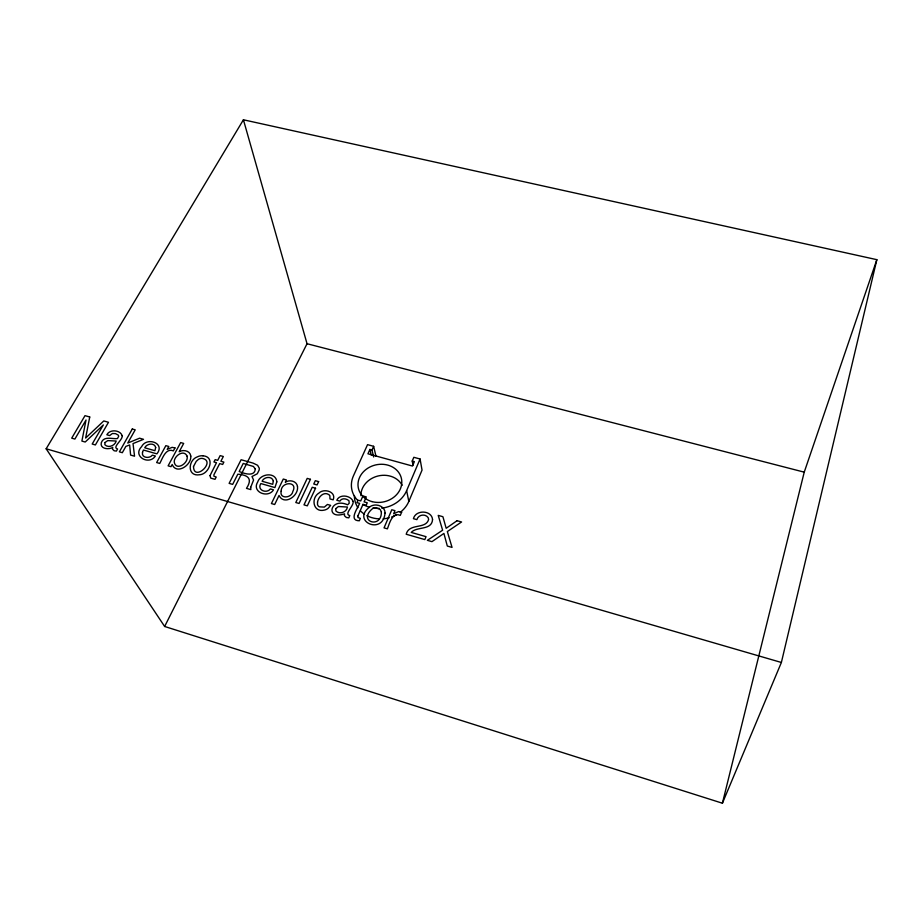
<?xml version="1.0" encoding="UTF-8"?>
<svg xmlns="http://www.w3.org/2000/svg" width="923" height="923" viewBox="0 0 923 923"><rect width="100%" height="100%" fill="white"/><g stroke="black" fill="none" stroke-linecap="round" stroke-linejoin="round"><path stroke-width="1.38" d="M781.377 662.472L876.85 259.675L243.418 119.782L46.15 448.797L164.64 626.475L722.409 803.218L781.377 662.472L46.15 448.797M722.409 803.218L804.233 472.161L876.85 259.675M400.236 512.323A28.325 24.39 -13.5 0 0 408.82 501.431L422.042 470.095L420.08 459.008L413.827 457.3L412.223 461.05L413.008 465.192M381.753 508.135A28.751 24.633 -13.4 0 0 406.628 490.655L420.08 459.008M373.642 456.977L371.981 450.009L369.892 449.443L367.942 453.793L412.489 466.046L414.369 461.627L412.223 461.05M371.981 450.009L373.642 446.317L367.55 444.644L353.463 475.795A28.751 24.633 -13.4 0 0 357.455 500.151M164.64 626.475L307.036 343.725L243.418 119.782M202.991 455.8C215.844 456.735 209.129 474.526 199.391 474.768C187.081 476.695 187.969 460.219 197.245 456.908A8.768 7.13 -22.1 0 1 202.991 455.8M307.036 343.725L804.233 472.161M369.892 449.443L371.242 455.016M373.642 446.317L375.938 456.1M406.628 490.655L408.82 501.431M360.881 495.686A21.748 18.725 -13.5 0 1 377.83 476.037A21.748 18.725 -13.5 0 1 402.174 485.29M396.129 514.988A28.325 24.39 -13.5 0 1 391.606 517.007M389.218 517.757A28.325 24.39 -13.5 0 1 383.08 518.83M379.365 518.899A28.325 24.39 -13.5 0 1 366.893 515.669M364.527 514.261A28.325 24.39 -13.5 0 1 360.397 510.8M357.939 507.708A28.325 24.39 -13.5 0 1 354.397 495.559M379.215 508.331A28.751 24.633 -13.4 0 1 372.996 507.973M369.396 507.177A28.751 24.633 -13.4 0 1 362.831 504.385M297.494 486.525C298.902 495.905 284.134 506.023 279.046 495.455L274.673 504.512L271.42 503.566L283.28 479.049L286.407 479.937L285.299 482.256C289.464 479.349 296.791 480.929 297.494 486.525M317.524 502.054L317.512 504.362A4.43 3.784 -17.9 0 0 319.381 506.842L324.354 507.096L327.446 504.454L330.653 505.366L328.276 508.169A7.384 6.299 -17.8 0 1 324.008 510.165C313.139 512.657 310.647 497.935 318.977 493.044C323.961 488.048 336.583 491.624 333.168 499.839L329.973 498.928L329.88 495.824L328.9 494.636C323.661 491.14 318.343 497.07 317.524 502.054M210.017 475.622L210.732 478.102L215.024 479.325L216.213 477.029L213.928 476.222L213.882 474.826L219.674 463.6L222.674 464.454L223.874 462.111L220.885 461.258L223.331 456.504L220.159 455.604L217.69 460.358L215.163 459.642L213.94 461.973L216.478 462.7L210.017 475.622M250.71 487.275L250.848 489.617L246.487 488.359C252.544 479.002 248.749 475.08 237.822 474.18L232.654 484.39L229.123 483.375L241.111 459.735L253.098 463.115L257.598 465.284L259.282 468.203L259.201 469.957L257.298 473.764L252.002 476.522L253.571 480.052L250.71 487.275M142.5 452.432C141.231 458.05 149.722 458.823 152.353 455.154L155.387 456.031C148.972 465.838 132.058 456.158 141.646 446.605C146.642 436.602 165.702 443.017 156.875 453.862L143.411 450.02L142.5 452.432M193.507 466.53C193.842 482.314 216.767 461.05 202.183 458.396A4.857 3.946 -22.1 0 0 198.353 459.469L196.207 461.396L193.507 466.53M273.312 480.987L272.735 484.298L262.097 481.264C263.886 476.776 272.031 475.691 273.312 480.987M353.082 501.351C354.374 505.746 343.46 514.169 349.805 515.599L348.802 517.849L346.367 517.491L344.371 515.657L344.544 513.834C324.977 520.353 329.984 496.909 347.613 504.8L349.194 503.3L348.986 500.739C346.529 498.535 341.648 497.624 339.883 501.131L336.803 500.254C339.595 493.701 350.821 495.386 353.082 501.351M187.069 456.1C188.961 463.208 175.855 471.503 174.228 462.042C173.905 455.927 183.885 448.993 187.069 456.1M381.349 511.942C381.764 529.156 357.501 521.668 372.188 508.919A4.927 4.269 -14.7 0 1 376.076 507.8L380.23 509.531L381.349 511.942M190.784 456.112C191.672 465.146 176.501 475.137 172.174 464.488L170.997 466.669L168.113 465.85L180.666 442.567L183.677 443.421L179.177 451.785C183.181 449.236 190.311 450.724 190.784 456.112M432.552 519.557C431.791 530.69 416.919 526.145 411.22 532.409L426.034 536.655L424.834 539.586L406.201 534.244C409.108 522.776 425.861 529.652 428.63 519.418L428.168 517.653C425.284 513.396 418.211 514.642 416.873 519.637L413.435 518.668C415.742 509.461 431.779 510.073 432.552 519.557M255.313 468.919C254.702 477.341 243.787 473.418 239.172 471.503L243.234 463.45L253.375 466.45L255.313 468.919M155.675 447.517L154.937 450.701L144.738 447.793C146.561 443.64 154.556 442.255 155.675 447.517M385.041 513.061C383.01 536.125 349.575 520.572 370.804 506.219A8.895 7.719 -14.7 0 1 376.688 505.066C380.864 505.354 385.249 508.527 385.041 513.061M281.169 491.14C279.196 499.343 291.772 498.212 292.822 491.498C298.302 481.021 281.1 481.379 281.169 491.14M122.182 435.737C123.013 439.913 111.625 447.482 117.579 448.993L116.402 451.082L114.129 450.759L112.421 449.063L112.779 447.367C108.937 449.905 99.719 448.982 101.299 442.728C103.757 435.621 112.306 439.267 117.463 438.575L118.698 436.256L118.352 435.183L115.548 433.637L112.387 433.51L109.675 435.575L106.837 434.779C109.733 428.987 120.29 429.83 122.182 435.737M276.819 481.852L274.916 487.586L260.863 483.56C256.548 490.09 266.759 494.036 270.335 488.925L273.52 489.836C268.224 498.674 251.31 492.132 257.713 481.979C260.309 473.464 276.012 471.584 276.819 481.852M89.739 416.988L85.631 438.044L103.768 420.946L108.487 422.284L95.392 444.955L92.196 444.032L103.353 424.926L85.204 442.025L81.893 441.079L86.024 420.011L74.89 439.071L71.717 438.148L85.008 415.65L89.739 416.988M357.824 516.061L357.974 517.526L360.374 518.368L359.324 520.768C348.329 520.803 357.743 507.973 359.647 503.381L356.982 502.62L358.066 500.174L360.731 500.935L362.935 495.974L366.281 496.92L364.089 501.881L367.25 502.781L366.166 505.227L363.004 504.339L357.824 516.061M335.776 508.608L335.891 510.961C339.526 514.769 346.679 512.3 347.417 507.027L338.429 506.531L335.776 508.608M104.991 442.532L104.853 444.724C108.36 448.382 114.983 445.705 116.206 441.032L107.737 440.606L104.991 442.532M401.643 512.184L400.294 515.38C392.263 511.757 389.379 523.733 387.406 528.844L384.037 527.875L391.79 509.75L394.975 510.65L393.648 513.765L398.574 511.584L401.643 512.184M315.551 488.209L307.324 505.839L303.99 504.881L312.239 487.263L315.551 488.209M318.631 481.621L317.074 484.944L313.762 484.01L315.32 480.687L318.631 481.621M310.451 479.314L299.075 503.462L295.798 502.527L307.209 478.391L310.451 479.314M174.978 447.897L173.362 450.886C165.713 447.586 162.402 458.766 159.748 463.438L156.645 462.55L165.852 445.647L168.794 446.478L167.213 449.386L172.116 447.343L174.978 447.897M132.277 428.999L119.379 451.843L122.321 452.697L125.874 446.386L129.658 444.967L130.605 455.074L134.55 456.204L133.027 443.571L143.503 439.313L139.592 438.194L127.755 443.04L135.208 429.83L132.277 428.999M457.07 520.71L446.178 528.291L442.913 516.718L438.217 515.38L442.625 530.217L427.384 540.324L431.952 541.639L443.905 533.436L447.309 546.047L452.051 547.408L447.332 531.556L461.569 521.98L457.07 520.71M372.084 501.627A22.071 18.91 -13.4 0 0 401.528 479.025A22.071 18.91 -13.4 0 0 366.062 469.426A22.071 18.91 -13.4 0 0 372.084 501.627"/></g></svg>
